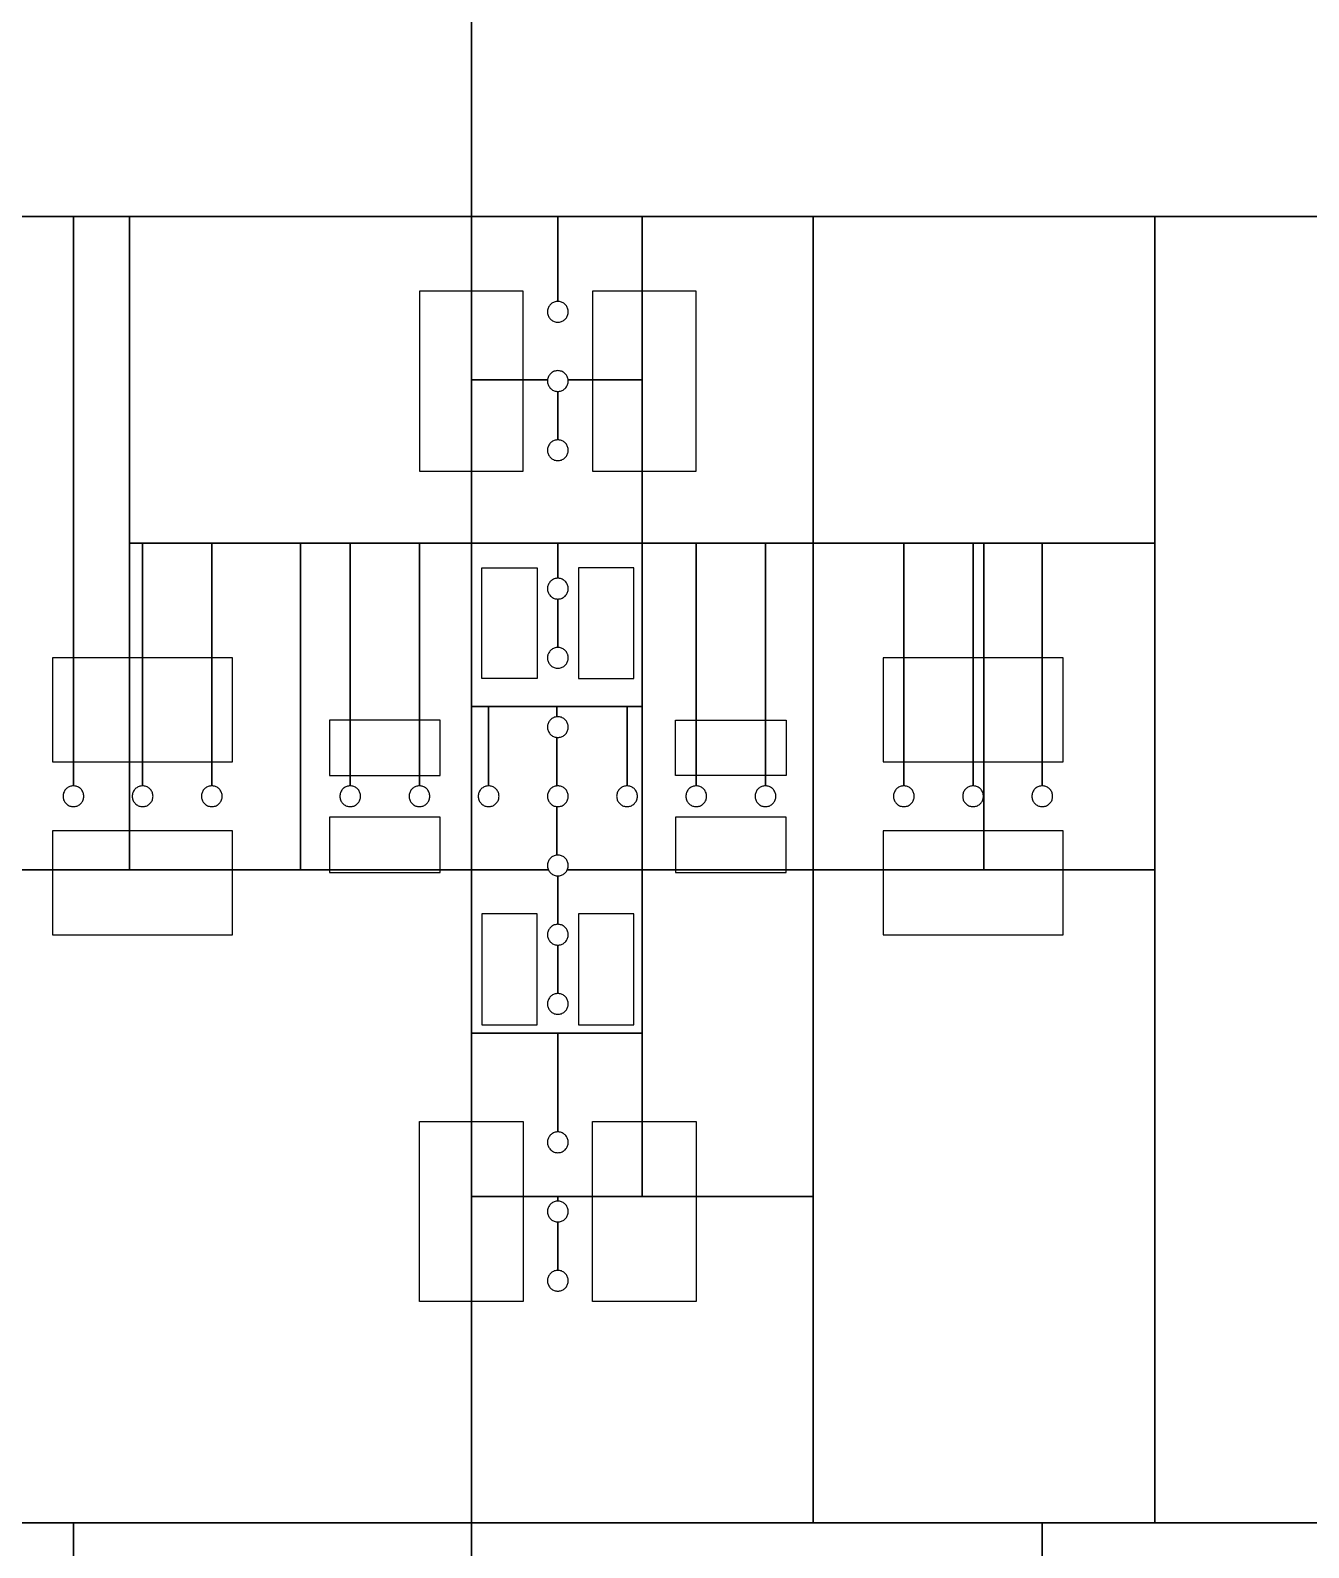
# Model space of a CAD drawing. Extents: x -52 to 52, y -50 to 50.
# Drawn here: x -40.6262 to -40.4415, y 4.2064 to 4.4257 of the extents above; entities that cross this region are included whole.
import ezdxf

# ---------------------------------------------------------------- set-up
doc = ezdxf.new("R2010")
doc.units = 0
for name, color, linetype in [('helperLayer', 6, 'CONTINUOUS'), ('largegap', 4, 'CONTINUOUS'), ('smallgap', 3, 'CONTINUOUS')]:
    doc.layers.add(name, color=color, linetype=linetype)

# ---------------------------------------------------------------- blocks, each defined once
blk = doc.blocks.new('Markers')
at = {"layer": 'largegap', "linetype": 'CONTINUOUS'}
for points in [[(-40.57, 4.352), (-40.555, 4.352), (-40.555, 4.378), (-40.57, 4.378), (-40.57, 4.352)], [(-40.57, 4.352), (-40.555, 4.352), (-40.555, 4.378), (-40.57, 4.378), (-40.57, 4.352)], [(-40.545, 4.352), (-40.53, 4.352), (-40.53, 4.378), (-40.545, 4.378), (-40.545, 4.352)], [(-40.545, 4.352), (-40.53, 4.352), (-40.53, 4.378), (-40.545, 4.378), (-40.545, 4.352)], [(-40.561, 4.322), (-40.561, 4.338), (-40.555, 4.338), (-40.553, 4.338), (-40.553, 4.322), (-40.561, 4.322)], [(-40.561, 4.322), (-40.561, 4.338), (-40.555, 4.338), (-40.553, 4.338), (-40.553, 4.322), (-40.561, 4.322)], [(-40.547, 4.322), (-40.539, 4.322), (-40.539, 4.338), (-40.547, 4.338), (-40.547, 4.322)], [(-40.547, 4.322), (-40.539, 4.322), (-40.539, 4.338), (-40.547, 4.338), (-40.547, 4.322)], [(-40.623, 4.31), (-40.597, 4.31), (-40.597, 4.325), (-40.623, 4.325), (-40.623, 4.31)], [(-40.623, 4.31), (-40.597, 4.31), (-40.597, 4.325), (-40.623, 4.325), (-40.623, 4.31)], [(-40.503, 4.31), (-40.477, 4.31), (-40.477, 4.325), (-40.503, 4.325), (-40.503, 4.31)], [(-40.503, 4.31), (-40.477, 4.31), (-40.477, 4.325), (-40.503, 4.325), (-40.503, 4.31)], [(-40.583, 4.308), (-40.567, 4.308), (-40.567, 4.316), (-40.583, 4.316), (-40.583, 4.308)], [(-40.583, 4.308), (-40.567, 4.308), (-40.567, 4.316), (-40.583, 4.316), (-40.583, 4.308)], [(-40.533, 4.308), (-40.533, 4.316), (-40.53, 4.316), (-40.517, 4.316), (-40.517, 4.308), (-40.533, 4.308)], [(-40.533, 4.308), (-40.533, 4.316), (-40.53, 4.316), (-40.517, 4.316), (-40.517, 4.308), (-40.533, 4.308)], [(-40.583, 4.294), (-40.567, 4.294), (-40.567, 4.302), (-40.583, 4.302), (-40.583, 4.294)], [(-40.583, 4.294), (-40.567, 4.294), (-40.567, 4.302), (-40.583, 4.302), (-40.583, 4.294)], [(-40.533, 4.294), (-40.517, 4.294), (-40.517, 4.302), (-40.533, 4.302), (-40.533, 4.294)], [(-40.533, 4.294), (-40.517, 4.294), (-40.517, 4.302), (-40.533, 4.302), (-40.533, 4.294)], [(-40.623, 4.285), (-40.597, 4.285), (-40.597, 4.3), (-40.623, 4.3), (-40.623, 4.285)], [(-40.623, 4.285), (-40.597, 4.285), (-40.597, 4.3), (-40.623, 4.3), (-40.623, 4.285)], [(-40.503, 4.285), (-40.477, 4.285), (-40.477, 4.3), (-40.503, 4.3), (-40.503, 4.285)], [(-40.503, 4.285), (-40.477, 4.285), (-40.477, 4.3), (-40.503, 4.3), (-40.503, 4.285)], [(-40.561, 4.272), (-40.553, 4.272), (-40.553, 4.288), (-40.561, 4.288), (-40.561, 4.272)], [(-40.561, 4.272), (-40.553, 4.272), (-40.553, 4.288), (-40.561, 4.288), (-40.561, 4.272)], [(-40.547, 4.272), (-40.539, 4.272), (-40.539, 4.288), (-40.547, 4.288), (-40.547, 4.272)], [(-40.547, 4.272), (-40.539, 4.272), (-40.539, 4.288), (-40.547, 4.288), (-40.547, 4.272)], [(-40.57, 4.232), (-40.57, 4.258), (-40.567, 4.258), (-40.555, 4.258), (-40.555, 4.232), (-40.57, 4.232)], [(-40.57, 4.232), (-40.57, 4.258), (-40.567, 4.258), (-40.555, 4.258), (-40.555, 4.232), (-40.57, 4.232)], [(-40.545, 4.232), (-40.545, 4.258), (-40.539, 4.258), (-40.53, 4.258), (-40.53, 4.232), (-40.545, 4.232)], [(-40.545, 4.232), (-40.545, 4.258), (-40.539, 4.258), (-40.53, 4.258), (-40.53, 4.232), (-40.545, 4.232)]]:
    blk.add_lwpolyline(points, close=True, dxfattribs=at)
at = {"layer": 'smallgap', "linetype": 'CONTINUOUS'}
for points in [[(-40.5625, 4.577501), (-40.5625, 4.388751), (-40.57, 4.388751), (-40.58, 4.388751), (-40.6, 4.388751), (-40.61, 4.388751), (-40.62, 4.388751), (-40.745499, 4.388751), (-40.745858, 4.389143), (-40.747144, 4.390322), (-40.748528, 4.391384), (-40.75, 4.392322), (-40.751548, 4.393127), (-40.75316, 4.393795), (-40.754824, 4.39432), (-40.756527, 4.394697), (-40.758257, 4.394925), (-40.76, 4.395001), (-40.76, 4.425001)], [(-40.66125, 4.388751), (-40.62, 4.388751), (-40.62, 4.306501), (-40.620131, 4.306495), (-40.62026, 4.306478), (-40.620388, 4.30645), (-40.620513, 4.306411), (-40.620634, 4.30636), (-40.62075, 4.3063), (-40.62086, 4.30623), (-40.620964, 4.30615), (-40.621061, 4.306062), (-40.621149, 4.305965), (-40.621229, 4.305861), (-40.621299, 4.305751), (-40.621359, 4.305635), (-40.62141, 4.305514), (-40.621449, 4.305389), (-40.621477, 4.305261), (-40.621494, 4.305132), (-40.6215, 4.305001), (-40.621494, 4.30487), (-40.621477, 4.304741), (-40.621449, 4.304613), (-40.62141, 4.304488), (-40.621359, 4.304367), (-40.621299, 4.304251), (-40.621229, 4.304141), (-40.621149, 4.304037), (-40.621061, 4.30394), (-40.620964, 4.303852), (-40.62086, 4.303772), (-40.62075, 4.303702), (-40.620634, 4.303642), (-40.620513, 4.303591), (-40.620388, 4.303552), (-40.62026, 4.303524), (-40.620131, 4.303507), (-40.62, 4.303501), (-40.619869, 4.303507), (-40.61974, 4.303524), (-40.619612, 4.303552), (-40.619487, 4.303591), (-40.619366, 4.303642), (-40.61925, 4.303702), (-40.61914, 4.303772), (-40.619036, 4.303852), (-40.618939, 4.30394), (-40.618851, 4.304037), (-40.618771, 4.304141), (-40.618701, 4.304251), (-40.618641, 4.304367), (-40.61859, 4.304488), (-40.618551, 4.304613), (-40.618523, 4.304741), (-40.618506, 4.30487), (-40.6185, 4.305001), (-40.618506, 4.305132), (-40.618523, 4.305261), (-40.618551, 4.305389), (-40.61859, 4.305514), (-40.618641, 4.305635), (-40.618701, 4.305751), (-40.618771, 4.305861), (-40.618851, 4.305965), (-40.618939, 4.306062), (-40.619036, 4.30615), (-40.61914, 4.30623), (-40.61925, 4.3063), (-40.619366, 4.30636), (-40.619487, 4.306411), (-40.619612, 4.30645), (-40.61974, 4.306478), (-40.619869, 4.306495), (-40.62, 4.306501), (-40.62, 4.306501), (-40.62, 4.388751), (-40.611875, 4.388751), (-40.611875, 4.294376), (-40.66125, 4.294376)], [(-40.62, 4.185001), (-40.62, 4.200001), (-40.5625, 4.200001), (-40.5625, 4.180595)], [(-40.66125, 4.105626), (-40.66125, 4.200001), (-40.62, 4.200001), (-40.62, 4.185001)], [(-40.48, 4.185001), (-40.48, 4.200001), (-40.365, 4.200001)], [(-40.5625, 4.180595), (-40.5625, 4.200001), (-40.48, 4.200001), (-40.48, 4.185001)]]:
    blk.add_lwpolyline(points, dxfattribs=at)
for points in [[(-40.49, 4.577501), (-40.48, 4.577501), (-40.365, 4.577501), (-40.365, 4.388751), (-40.48, 4.388751), (-40.49, 4.388751), (-40.5, 4.388751), (-40.52, 4.388751), (-40.53, 4.388751), (-40.54, 4.388751), (-40.55, 4.388751), (-40.56, 4.388751), (-40.5625, 4.388751), (-40.5625, 4.577501), (-40.56, 4.577501), (-40.55, 4.577501), (-40.54, 4.577501), (-40.53, 4.577501), (-40.52, 4.577501), (-40.5, 4.577501), (-40.49, 4.577501)], [(-40.58, 4.388751), (-40.57, 4.388751), (-40.5625, 4.388751), (-40.5625, 4.341564), (-40.57, 4.341564), (-40.58, 4.341564), (-40.6, 4.341564), (-40.61, 4.341564), (-40.611875, 4.341564), (-40.611875, 4.388751), (-40.61, 4.388751), (-40.6, 4.388751), (-40.58, 4.388751)], [(-40.55, 4.376501), (-40.55, 4.388751), (-40.537813, 4.388751), (-40.537813, 4.365158), (-40.548509, 4.365158), (-40.548523, 4.365261), (-40.548551, 4.365389), (-40.54859, 4.365514), (-40.548641, 4.365635), (-40.548701, 4.365751), (-40.548771, 4.365861), (-40.548851, 4.365965), (-40.548939, 4.366062), (-40.549036, 4.36615), (-40.54914, 4.36623), (-40.54925, 4.3663), (-40.549366, 4.36636), (-40.549487, 4.366411), (-40.549612, 4.36645), (-40.54974, 4.366478), (-40.549869, 4.366495), (-40.55, 4.366501), (-40.550131, 4.366495), (-40.55026, 4.366478), (-40.550388, 4.36645), (-40.550513, 4.366411), (-40.550634, 4.36636), (-40.55075, 4.3663), (-40.55086, 4.36623), (-40.550964, 4.36615), (-40.551061, 4.366062), (-40.551149, 4.365965), (-40.551229, 4.365861), (-40.551299, 4.365751), (-40.551359, 4.365635), (-40.55141, 4.365514), (-40.551449, 4.365389), (-40.551477, 4.365261), (-40.551491, 4.365158), (-40.5625, 4.365158), (-40.5625, 4.388751), (-40.55, 4.388751), (-40.55, 4.376501), (-40.550131, 4.376495), (-40.55026, 4.376478), (-40.550388, 4.37645), (-40.550513, 4.376411), (-40.550634, 4.37636), (-40.55075, 4.3763), (-40.55086, 4.37623), (-40.550964, 4.37615), (-40.551061, 4.376062), (-40.551149, 4.375965), (-40.551229, 4.375861), (-40.551299, 4.375751), (-40.551359, 4.375635), (-40.55141, 4.375514), (-40.551449, 4.375389), (-40.551477, 4.375261), (-40.551494, 4.375132), (-40.5515, 4.375001), (-40.551494, 4.37487), (-40.551477, 4.374741), (-40.551449, 4.374613), (-40.55141, 4.374488), (-40.551359, 4.374367), (-40.551299, 4.374251), (-40.551229, 4.374141), (-40.551149, 4.374037), (-40.551061, 4.37394), (-40.550964, 4.373852), (-40.55086, 4.373772), (-40.55075, 4.373702), (-40.550634, 4.373642), (-40.550513, 4.373591), (-40.550388, 4.373552), (-40.55026, 4.373524), (-40.550131, 4.373507), (-40.55, 4.373501), (-40.549869, 4.373507), (-40.54974, 4.373524), (-40.549612, 4.373552), (-40.549487, 4.373591), (-40.549366, 4.373642), (-40.54925, 4.373702), (-40.54914, 4.373772), (-40.549036, 4.373852), (-40.548939, 4.37394), (-40.548851, 4.374037), (-40.548771, 4.374141), (-40.548701, 4.374251), (-40.548641, 4.374367), (-40.54859, 4.374488), (-40.548551, 4.374613), (-40.548523, 4.374741), (-40.548506, 4.37487), (-40.5485, 4.375001), (-40.548506, 4.375132), (-40.548523, 4.375261), (-40.548551, 4.375389), (-40.54859, 4.375514), (-40.548641, 4.375635), (-40.548701, 4.375751), (-40.548771, 4.375861), (-40.548851, 4.375965), (-40.548939, 4.376062), (-40.549036, 4.37615), (-40.54914, 4.37623), (-40.54925, 4.3763), (-40.549366, 4.37636), (-40.549487, 4.376411), (-40.549612, 4.37645), (-40.54974, 4.376478), (-40.549869, 4.376495), (-40.55, 4.376501)], [(-40.537813, 4.341564), (-40.537813, 4.388751), (-40.513125, 4.388751), (-40.513125, 4.341564), (-40.537813, 4.341564)], [(-40.49, 4.388751), (-40.48, 4.388751), (-40.46375, 4.388751), (-40.46375, 4.341564), (-40.48, 4.341564), (-40.49, 4.341564), (-40.5, 4.341564), (-40.513125, 4.341564), (-40.513125, 4.388751), (-40.5, 4.388751), (-40.49, 4.388751)], [(-40.46375, 4.200001), (-40.46375, 4.388751), (-40.365, 4.388751), (-40.365, 4.200001), (-40.46375, 4.200001)], [(-40.548506, 4.365132), (-40.548509, 4.365158), (-40.537813, 4.365158), (-40.537813, 4.341564), (-40.5625, 4.341564), (-40.5625, 4.365158), (-40.551491, 4.365158), (-40.551494, 4.365132), (-40.5515, 4.365001), (-40.551494, 4.36487), (-40.551477, 4.364741), (-40.551449, 4.364613), (-40.55141, 4.364488), (-40.551359, 4.364367), (-40.551299, 4.364251), (-40.551229, 4.364141), (-40.551149, 4.364037), (-40.551061, 4.36394), (-40.550964, 4.363852), (-40.55086, 4.363772), (-40.55075, 4.363702), (-40.550634, 4.363642), (-40.550513, 4.363591), (-40.550388, 4.363552), (-40.55026, 4.363524), (-40.550131, 4.363507), (-40.55, 4.363501), (-40.55, 4.356501), (-40.550131, 4.356495), (-40.55026, 4.356478), (-40.550388, 4.35645), (-40.550513, 4.356411), (-40.550634, 4.35636), (-40.55075, 4.3563), (-40.55086, 4.35623), (-40.550964, 4.35615), (-40.551061, 4.356062), (-40.551149, 4.355965), (-40.551229, 4.355861), (-40.551299, 4.355751), (-40.551359, 4.355635), (-40.55141, 4.355514), (-40.551449, 4.355389), (-40.551477, 4.355261), (-40.551494, 4.355132), (-40.5515, 4.355001), (-40.551494, 4.35487), (-40.551477, 4.354741), (-40.551449, 4.354613), (-40.55141, 4.354488), (-40.551359, 4.354367), (-40.551299, 4.354251), (-40.551229, 4.354141), (-40.551149, 4.354037), (-40.551061, 4.35394), (-40.550964, 4.353852), (-40.55086, 4.353772), (-40.55075, 4.353702), (-40.550634, 4.353642), (-40.550513, 4.353591), (-40.550388, 4.353552), (-40.55026, 4.353524), (-40.550131, 4.353507), (-40.55, 4.353501), (-40.549869, 4.353507), (-40.54974, 4.353524), (-40.549612, 4.353552), (-40.549487, 4.353591), (-40.549366, 4.353642), (-40.54925, 4.353702), (-40.54914, 4.353772), (-40.549036, 4.353852), (-40.548939, 4.35394), (-40.548851, 4.354037), (-40.548771, 4.354141), (-40.548701, 4.354251), (-40.548641, 4.354367), (-40.54859, 4.354488), (-40.548551, 4.354613), (-40.548523, 4.354741), (-40.548506, 4.35487), (-40.5485, 4.355001), (-40.548506, 4.355132), (-40.548523, 4.355261), (-40.548551, 4.355389), (-40.54859, 4.355514), (-40.548641, 4.355635), (-40.548701, 4.355751), (-40.548771, 4.355861), (-40.548851, 4.355965), (-40.548939, 4.356062), (-40.549036, 4.35615), (-40.54914, 4.35623), (-40.54925, 4.3563), (-40.549366, 4.35636), (-40.549487, 4.356411), (-40.549612, 4.35645), (-40.54974, 4.356478), (-40.549869, 4.356495), (-40.55, 4.356501), (-40.55, 4.363501), (-40.55, 4.363501), (-40.549869, 4.363507), (-40.54974, 4.363524), (-40.549612, 4.363552), (-40.549487, 4.363591), (-40.549366, 4.363642), (-40.54925, 4.363702), (-40.54914, 4.363772), (-40.549036, 4.363852), (-40.548939, 4.36394), (-40.548851, 4.364037), (-40.548771, 4.364141), (-40.548701, 4.364251), (-40.548641, 4.364367), (-40.54859, 4.364488), (-40.548551, 4.364613), (-40.548523, 4.364741), (-40.548506, 4.36487), (-40.5485, 4.365001), (-40.548506, 4.365132)], [(-40.6, 4.306501), (-40.6, 4.341564), (-40.587188, 4.341564), (-40.587188, 4.294376), (-40.611875, 4.294376), (-40.611875, 4.341564), (-40.61, 4.341564), (-40.61, 4.306501), (-40.610131, 4.306495), (-40.61026, 4.306478), (-40.610388, 4.30645), (-40.610513, 4.306411), (-40.610634, 4.30636), (-40.61075, 4.3063), (-40.61086, 4.30623), (-40.610964, 4.30615), (-40.611061, 4.306062), (-40.611149, 4.305965), (-40.611229, 4.305861), (-40.611299, 4.305751), (-40.611359, 4.305635), (-40.61141, 4.305514), (-40.611449, 4.305389), (-40.611477, 4.305261), (-40.611494, 4.305132), (-40.6115, 4.305001), (-40.611494, 4.30487), (-40.611477, 4.304741), (-40.611449, 4.304613), (-40.61141, 4.304488), (-40.611359, 4.304367), (-40.611299, 4.304251), (-40.611229, 4.304141), (-40.611149, 4.304037), (-40.611061, 4.30394), (-40.610964, 4.303852), (-40.61086, 4.303772), (-40.61075, 4.303702), (-40.610634, 4.303642), (-40.610513, 4.303591), (-40.610388, 4.303552), (-40.61026, 4.303524), (-40.610131, 4.303507), (-40.61, 4.303501), (-40.609869, 4.303507), (-40.60974, 4.303524), (-40.609612, 4.303552), (-40.609487, 4.303591), (-40.609366, 4.303642), (-40.60925, 4.303702), (-40.60914, 4.303772), (-40.609036, 4.303852), (-40.608939, 4.30394), (-40.608851, 4.304037), (-40.608771, 4.304141), (-40.608701, 4.304251), (-40.608641, 4.304367), (-40.60859, 4.304488), (-40.608551, 4.304613), (-40.608523, 4.304741), (-40.608506, 4.30487), (-40.6085, 4.305001), (-40.608506, 4.305132), (-40.608523, 4.305261), (-40.608551, 4.305389), (-40.60859, 4.305514), (-40.608641, 4.305635), (-40.608701, 4.305751), (-40.608771, 4.305861), (-40.608851, 4.305965), (-40.608939, 4.306062), (-40.609036, 4.30615), (-40.60914, 4.30623), (-40.60925, 4.3063), (-40.609366, 4.30636), (-40.609487, 4.306411), (-40.609612, 4.30645), (-40.60974, 4.306478), (-40.609869, 4.306495), (-40.61, 4.306501), (-40.61, 4.341564), (-40.6, 4.341564), (-40.6, 4.306501), (-40.600131, 4.306495), (-40.60026, 4.306478), (-40.600388, 4.30645), (-40.600513, 4.306411), (-40.600634, 4.30636), (-40.60075, 4.3063), (-40.60086, 4.30623), (-40.600964, 4.30615), (-40.601061, 4.306062), (-40.601149, 4.305965), (-40.601229, 4.305861), (-40.601299, 4.305751), (-40.601359, 4.305635), (-40.60141, 4.305514), (-40.601449, 4.305389), (-40.601477, 4.305261), (-40.601494, 4.305132), (-40.6015, 4.305001), (-40.601494, 4.30487), (-40.601477, 4.304741), (-40.601449, 4.304613), (-40.60141, 4.304488), (-40.601359, 4.304367), (-40.601299, 4.304251), (-40.601229, 4.304141), (-40.601149, 4.304037), (-40.601061, 4.30394), (-40.600964, 4.303852), (-40.60086, 4.303772), (-40.60075, 4.303702), (-40.600634, 4.303642), (-40.600513, 4.303591), (-40.600388, 4.303552), (-40.60026, 4.303524), (-40.600131, 4.303507), (-40.6, 4.303501), (-40.599869, 4.303507), (-40.59974, 4.303524), (-40.599612, 4.303552), (-40.599487, 4.303591), (-40.599366, 4.303642), (-40.59925, 4.303702), (-40.59914, 4.303772), (-40.599036, 4.303852), (-40.598939, 4.30394), (-40.598851, 4.304037), (-40.598771, 4.304141), (-40.598701, 4.304251), (-40.598641, 4.304367), (-40.59859, 4.304488), (-40.598551, 4.304613), (-40.598523, 4.304741), (-40.598506, 4.30487), (-40.5985, 4.305001), (-40.598506, 4.305132), (-40.598523, 4.305261), (-40.598551, 4.305389), (-40.59859, 4.305514), (-40.598641, 4.305635), (-40.598701, 4.305751), (-40.598771, 4.305861), (-40.598851, 4.305965), (-40.598939, 4.306062), (-40.599036, 4.30615), (-40.59914, 4.30623), (-40.59925, 4.3063), (-40.599366, 4.30636), (-40.599487, 4.306411), (-40.599612, 4.30645), (-40.59974, 4.306478), (-40.599869, 4.306495), (-40.6, 4.306501)], [(-40.57, 4.306501), (-40.57, 4.341564), (-40.5625, 4.341564), (-40.5625, 4.294376), (-40.587188, 4.294376), (-40.587188, 4.341564), (-40.58, 4.341564), (-40.58, 4.306501), (-40.580131, 4.306495), (-40.58026, 4.306478), (-40.580388, 4.30645), (-40.580513, 4.306411), (-40.580634, 4.30636), (-40.58075, 4.3063), (-40.58086, 4.30623), (-40.580964, 4.30615), (-40.581061, 4.306062), (-40.581149, 4.305965), (-40.581229, 4.305861), (-40.581299, 4.305751), (-40.581359, 4.305635), (-40.58141, 4.305514), (-40.581449, 4.305389), (-40.581477, 4.305261), (-40.581494, 4.305132), (-40.5815, 4.305001), (-40.581494, 4.30487), (-40.581477, 4.304741), (-40.581449, 4.304613), (-40.58141, 4.304488), (-40.581359, 4.304367), (-40.581299, 4.304251), (-40.581229, 4.304141), (-40.581149, 4.304037), (-40.581061, 4.30394), (-40.580964, 4.303852), (-40.58086, 4.303772), (-40.58075, 4.303702), (-40.580634, 4.303642), (-40.580513, 4.303591), (-40.580388, 4.303552), (-40.58026, 4.303524), (-40.580131, 4.303507), (-40.58, 4.303501), (-40.579869, 4.303507), (-40.57974, 4.303524), (-40.579612, 4.303552), (-40.579487, 4.303591), (-40.579366, 4.303642), (-40.57925, 4.303702), (-40.57914, 4.303772), (-40.579036, 4.303852), (-40.578939, 4.30394), (-40.578851, 4.304037), (-40.578771, 4.304141), (-40.578701, 4.304251), (-40.578641, 4.304367), (-40.57859, 4.304488), (-40.578551, 4.304613), (-40.578523, 4.304741), (-40.578506, 4.30487), (-40.5785, 4.305001), (-40.578506, 4.305132), (-40.578523, 4.305261), (-40.578551, 4.305389), (-40.57859, 4.305514), (-40.578641, 4.305635), (-40.578701, 4.305751), (-40.578771, 4.305861), (-40.578851, 4.305965), (-40.578939, 4.306062), (-40.579036, 4.30615), (-40.57914, 4.30623), (-40.57925, 4.3063), (-40.579366, 4.30636), (-40.579487, 4.306411), (-40.579612, 4.30645), (-40.57974, 4.306478), (-40.579869, 4.306495), (-40.58, 4.306501), (-40.58, 4.341564), (-40.57, 4.341564), (-40.57, 4.306501), (-40.570131, 4.306495), (-40.57026, 4.306478), (-40.570388, 4.30645), (-40.570513, 4.306411), (-40.570634, 4.30636), (-40.57075, 4.3063), (-40.57086, 4.30623), (-40.570964, 4.30615), (-40.571061, 4.306062), (-40.571149, 4.305965), (-40.571229, 4.305861), (-40.571299, 4.305751), (-40.571359, 4.305635), (-40.57141, 4.305514), (-40.571449, 4.305389), (-40.571477, 4.305261), (-40.571494, 4.305132), (-40.5715, 4.305001), (-40.571494, 4.30487), (-40.571477, 4.304741), (-40.571449, 4.304613), (-40.57141, 4.304488), (-40.571359, 4.304367), (-40.571299, 4.304251), (-40.571229, 4.304141), (-40.571149, 4.304037), (-40.571061, 4.30394), (-40.570964, 4.303852), (-40.57086, 4.303772), (-40.57075, 4.303702), (-40.570634, 4.303642), (-40.570513, 4.303591), (-40.570388, 4.303552), (-40.57026, 4.303524), (-40.570131, 4.303507), (-40.57, 4.303501), (-40.569869, 4.303507), (-40.56974, 4.303524), (-40.569612, 4.303552), (-40.569487, 4.303591), (-40.569366, 4.303642), (-40.56925, 4.303702), (-40.56914, 4.303772), (-40.569036, 4.303852), (-40.568939, 4.30394), (-40.568851, 4.304037), (-40.568771, 4.304141), (-40.568701, 4.304251), (-40.568641, 4.304367), (-40.56859, 4.304488), (-40.568551, 4.304613), (-40.568523, 4.304741), (-40.568506, 4.30487), (-40.5685, 4.305001), (-40.568506, 4.305132), (-40.568523, 4.305261), (-40.568551, 4.305389), (-40.56859, 4.305514), (-40.568641, 4.305635), (-40.568701, 4.305751), (-40.568771, 4.305861), (-40.568851, 4.305965), (-40.568939, 4.306062), (-40.569036, 4.30615), (-40.56914, 4.30623), (-40.56925, 4.3063), (-40.569366, 4.30636), (-40.569487, 4.306411), (-40.569612, 4.30645), (-40.56974, 4.306478), (-40.569869, 4.306495), (-40.57, 4.306501)], [(-40.55, 4.341564), (-40.54, 4.341564), (-40.537813, 4.341564), (-40.537813, 4.31797), (-40.54, 4.31797), (-40.55, 4.31797), (-40.56, 4.31797), (-40.5625, 4.31797), (-40.5625, 4.341564), (-40.56, 4.341564), (-40.55, 4.341564), (-40.55, 4.336501), (-40.550131, 4.336495), (-40.55026, 4.336478), (-40.550388, 4.33645), (-40.550513, 4.336411), (-40.550634, 4.33636), (-40.55075, 4.3363), (-40.55086, 4.33623), (-40.550964, 4.33615), (-40.551061, 4.336062), (-40.551149, 4.335965), (-40.551229, 4.335861), (-40.551299, 4.335751), (-40.551359, 4.335635), (-40.55141, 4.335514), (-40.551449, 4.335389), (-40.551477, 4.335261), (-40.551494, 4.335132), (-40.5515, 4.335001), (-40.551494, 4.33487), (-40.551477, 4.334741), (-40.551449, 4.334613), (-40.55141, 4.334488), (-40.551359, 4.334367), (-40.551299, 4.334251), (-40.551229, 4.334141), (-40.551149, 4.334037), (-40.551061, 4.33394), (-40.550964, 4.333852), (-40.55086, 4.333772), (-40.55075, 4.333702), (-40.550634, 4.333642), (-40.550513, 4.333591), (-40.550388, 4.333552), (-40.55026, 4.333524), (-40.550131, 4.333507), (-40.55, 4.333501), (-40.55, 4.326501), (-40.550131, 4.326495), (-40.55026, 4.326478), (-40.550388, 4.32645), (-40.550513, 4.326411), (-40.550634, 4.32636), (-40.55075, 4.3263), (-40.55086, 4.32623), (-40.550964, 4.32615), (-40.551061, 4.326062), (-40.551149, 4.325965), (-40.551229, 4.325861), (-40.551299, 4.325751), (-40.551359, 4.325635), (-40.55141, 4.325514), (-40.551424, 4.32547), (-40.551449, 4.325389), (-40.551477, 4.325261), (-40.551494, 4.325132), (-40.5515, 4.325001), (-40.551494, 4.32487), (-40.551477, 4.324741), (-40.551449, 4.324613), (-40.55141, 4.324488), (-40.551359, 4.324367), (-40.551299, 4.324251), (-40.551229, 4.324141), (-40.551149, 4.324037), (-40.551061, 4.32394), (-40.550964, 4.323852), (-40.55086, 4.323772), (-40.55075, 4.323702), (-40.550634, 4.323642), (-40.550513, 4.323591), (-40.550388, 4.323552), (-40.55026, 4.323524), (-40.550131, 4.323507), (-40.55, 4.323501), (-40.549869, 4.323507), (-40.54974, 4.323524), (-40.549612, 4.323552), (-40.549487, 4.323591), (-40.549366, 4.323642), (-40.54925, 4.323702), (-40.54914, 4.323772), (-40.549036, 4.323852), (-40.548939, 4.32394), (-40.548851, 4.324037), (-40.548771, 4.324141), (-40.548701, 4.324251), (-40.548641, 4.324367), (-40.54859, 4.324488), (-40.548551, 4.324613), (-40.548523, 4.324741), (-40.548506, 4.32487), (-40.5485, 4.325001), (-40.548506, 4.325132), (-40.548523, 4.325261), (-40.548551, 4.325389), (-40.548576, 4.32547), (-40.54859, 4.325514), (-40.548641, 4.325635), (-40.548701, 4.325751), (-40.548771, 4.325861), (-40.548851, 4.325965), (-40.548939, 4.326062), (-40.549036, 4.32615), (-40.54914, 4.32623), (-40.54925, 4.3263), (-40.549366, 4.32636), (-40.549487, 4.326411), (-40.549612, 4.32645), (-40.54974, 4.326478), (-40.549869, 4.326495), (-40.55, 4.326501), (-40.55, 4.333501), (-40.55, 4.333501), (-40.549869, 4.333507), (-40.54974, 4.333524), (-40.549612, 4.333552), (-40.549487, 4.333591), (-40.549366, 4.333642), (-40.54925, 4.333702), (-40.54914, 4.333772), (-40.549036, 4.333852), (-40.548939, 4.33394), (-40.548851, 4.334037), (-40.548771, 4.334141), (-40.548701, 4.334251), (-40.548641, 4.334367), (-40.54859, 4.334488), (-40.548551, 4.334613), (-40.548523, 4.334741), (-40.548506, 4.33487), (-40.5485, 4.335001), (-40.548506, 4.335132), (-40.548523, 4.335261), (-40.548551, 4.335389), (-40.54859, 4.335514), (-40.548641, 4.335635), (-40.548701, 4.335751), (-40.548771, 4.335861), (-40.548851, 4.335965), (-40.548939, 4.336062), (-40.549036, 4.33615), (-40.54914, 4.33623), (-40.54925, 4.3363), (-40.549366, 4.33636), (-40.549487, 4.336411), (-40.549612, 4.33645), (-40.54974, 4.336478), (-40.549869, 4.336495), (-40.55, 4.336501), (-40.55, 4.341564)], [(-40.52, 4.306501), (-40.52, 4.341564), (-40.513125, 4.341564), (-40.513125, 4.294376), (-40.537813, 4.294376), (-40.537813, 4.341564), (-40.53, 4.341564), (-40.53, 4.306501), (-40.530131, 4.306495), (-40.53026, 4.306478), (-40.530388, 4.30645), (-40.530513, 4.306411), (-40.530634, 4.30636), (-40.53075, 4.3063), (-40.53086, 4.30623), (-40.530964, 4.30615), (-40.531061, 4.306062), (-40.531149, 4.305965), (-40.531229, 4.305861), (-40.531299, 4.305751), (-40.531359, 4.305635), (-40.53141, 4.305514), (-40.531449, 4.305389), (-40.531477, 4.305261), (-40.531494, 4.305132), (-40.5315, 4.305001), (-40.531494, 4.30487), (-40.531477, 4.304741), (-40.531449, 4.304613), (-40.53141, 4.304488), (-40.531359, 4.304367), (-40.531299, 4.304251), (-40.531229, 4.304141), (-40.531149, 4.304037), (-40.531061, 4.30394), (-40.530964, 4.303852), (-40.53086, 4.303772), (-40.53075, 4.303702), (-40.530634, 4.303642), (-40.530513, 4.303591), (-40.530388, 4.303552), (-40.53026, 4.303524), (-40.530131, 4.303507), (-40.53, 4.303501), (-40.529869, 4.303507), (-40.52974, 4.303524), (-40.529612, 4.303552), (-40.529487, 4.303591), (-40.529366, 4.303642), (-40.52925, 4.303702), (-40.52914, 4.303772), (-40.529036, 4.303852), (-40.528939, 4.30394), (-40.528851, 4.304037), (-40.528771, 4.304141), (-40.528701, 4.304251), (-40.528641, 4.304367), (-40.52859, 4.304488), (-40.528551, 4.304613), (-40.528523, 4.304741), (-40.528506, 4.30487), (-40.5285, 4.305001), (-40.528506, 4.305132), (-40.528523, 4.305261), (-40.528551, 4.305389), (-40.52859, 4.305514), (-40.528641, 4.305635), (-40.528701, 4.305751), (-40.528771, 4.305861), (-40.528851, 4.305965), (-40.528939, 4.306062), (-40.529036, 4.30615), (-40.52914, 4.30623), (-40.52925, 4.3063), (-40.529366, 4.30636), (-40.529487, 4.306411), (-40.529612, 4.30645), (-40.52974, 4.306478), (-40.529869, 4.306495), (-40.53, 4.306501), (-40.53, 4.341564), (-40.52, 4.341564), (-40.52, 4.306501), (-40.520131, 4.306495), (-40.52026, 4.306478), (-40.520388, 4.30645), (-40.520513, 4.306411), (-40.520634, 4.30636), (-40.52075, 4.3063), (-40.52086, 4.30623), (-40.520964, 4.30615), (-40.521061, 4.306062), (-40.521149, 4.305965), (-40.521229, 4.305861), (-40.521299, 4.305751), (-40.521359, 4.305635), (-40.52141, 4.305514), (-40.521449, 4.305389), (-40.521477, 4.305261), (-40.521494, 4.305132), (-40.5215, 4.305001), (-40.521494, 4.30487), (-40.521477, 4.304741), (-40.521449, 4.304613), (-40.52141, 4.304488), (-40.521359, 4.304367), (-40.521299, 4.304251), (-40.521229, 4.304141), (-40.521149, 4.304037), (-40.521061, 4.30394), (-40.520964, 4.303852), (-40.52086, 4.303772), (-40.52075, 4.303702), (-40.520634, 4.303642), (-40.520513, 4.303591), (-40.520388, 4.303552), (-40.52026, 4.303524), (-40.520131, 4.303507), (-40.52, 4.303501), (-40.519869, 4.303507), (-40.51974, 4.303524), (-40.519612, 4.303552), (-40.519487, 4.303591), (-40.519366, 4.303642), (-40.51925, 4.303702), (-40.51914, 4.303772), (-40.519036, 4.303852), (-40.518939, 4.30394), (-40.518851, 4.304037), (-40.518771, 4.304141), (-40.518701, 4.304251), (-40.518641, 4.304367), (-40.51859, 4.304488), (-40.518551, 4.304613), (-40.518523, 4.304741), (-40.518506, 4.30487), (-40.5185, 4.305001), (-40.518506, 4.305132), (-40.518523, 4.305261), (-40.518551, 4.305389), (-40.51859, 4.305514), (-40.518641, 4.305635), (-40.518701, 4.305751), (-40.518771, 4.305861), (-40.518851, 4.305965), (-40.518939, 4.306062), (-40.519036, 4.30615), (-40.51914, 4.30623), (-40.51925, 4.3063), (-40.519366, 4.30636), (-40.519487, 4.306411), (-40.519612, 4.30645), (-40.51974, 4.306478), (-40.519869, 4.306495), (-40.52, 4.306501)], [(-40.49, 4.306501), (-40.49, 4.341564), (-40.488438, 4.341564), (-40.488438, 4.294376), (-40.513125, 4.294376), (-40.513125, 4.341564), (-40.5, 4.341564), (-40.5, 4.306501), (-40.500131, 4.306495), (-40.50026, 4.306478), (-40.500388, 4.30645), (-40.500513, 4.306411), (-40.500634, 4.30636), (-40.50075, 4.3063), (-40.50086, 4.30623), (-40.500964, 4.30615), (-40.501061, 4.306062), (-40.501149, 4.305965), (-40.501229, 4.305861), (-40.501299, 4.305751), (-40.501359, 4.305635), (-40.50141, 4.305514), (-40.501449, 4.305389), (-40.501477, 4.305261), (-40.501494, 4.305132), (-40.5015, 4.305001), (-40.501494, 4.30487), (-40.501477, 4.304741), (-40.501449, 4.304613), (-40.50141, 4.304488), (-40.501359, 4.304367), (-40.501299, 4.304251), (-40.501229, 4.304141), (-40.501149, 4.304037), (-40.501061, 4.30394), (-40.500964, 4.303852), (-40.50086, 4.303772), (-40.50075, 4.303702), (-40.500634, 4.303642), (-40.500513, 4.303591), (-40.500388, 4.303552), (-40.50026, 4.303524), (-40.500131, 4.303507), (-40.5, 4.303501), (-40.499869, 4.303507), (-40.49974, 4.303524), (-40.499612, 4.303552), (-40.499487, 4.303591), (-40.499366, 4.303642), (-40.49925, 4.303702), (-40.49914, 4.303772), (-40.499036, 4.303852), (-40.498939, 4.30394), (-40.498851, 4.304037), (-40.498771, 4.304141), (-40.498701, 4.304251), (-40.498641, 4.304367), (-40.49859, 4.304488), (-40.498551, 4.304613), (-40.498523, 4.304741), (-40.498506, 4.30487), (-40.4985, 4.305001), (-40.498506, 4.305132), (-40.498523, 4.305261), (-40.498551, 4.305389), (-40.49859, 4.305514), (-40.498641, 4.305635), (-40.498701, 4.305751), (-40.498771, 4.305861), (-40.498851, 4.305965), (-40.498939, 4.306062), (-40.499036, 4.30615), (-40.49914, 4.30623), (-40.49925, 4.3063), (-40.499366, 4.30636), (-40.499487, 4.306411), (-40.499612, 4.30645), (-40.49974, 4.306478), (-40.499869, 4.306495), (-40.5, 4.306501), (-40.5, 4.341564), (-40.49, 4.341564), (-40.49, 4.306501), (-40.490131, 4.306495), (-40.49026, 4.306478), (-40.490388, 4.30645), (-40.490513, 4.306411), (-40.490634, 4.30636), (-40.49075, 4.3063), (-40.49086, 4.30623), (-40.490964, 4.30615), (-40.491061, 4.306062), (-40.491149, 4.305965), (-40.491229, 4.305861), (-40.491299, 4.305751), (-40.491359, 4.305635), (-40.49141, 4.305514), (-40.491449, 4.305389), (-40.491477, 4.305261), (-40.491494, 4.305132), (-40.4915, 4.305001), (-40.491494, 4.30487), (-40.491477, 4.304741), (-40.491449, 4.304613), (-40.49141, 4.304488), (-40.491359, 4.304367), (-40.491299, 4.304251), (-40.491229, 4.304141), (-40.491149, 4.304037), (-40.491061, 4.30394), (-40.490964, 4.303852), (-40.49086, 4.303772), (-40.49075, 4.303702), (-40.490634, 4.303642), (-40.490513, 4.303591), (-40.490388, 4.303552), (-40.49026, 4.303524), (-40.490131, 4.303507), (-40.49, 4.303501), (-40.489869, 4.303507), (-40.48974, 4.303524), (-40.489612, 4.303552), (-40.489487, 4.303591), (-40.489366, 4.303642), (-40.48925, 4.303702), (-40.48914, 4.303772), (-40.489036, 4.303852), (-40.488939, 4.30394), (-40.488851, 4.304037), (-40.488771, 4.304141), (-40.488701, 4.304251), (-40.488641, 4.304367), (-40.48859, 4.304488), (-40.488551, 4.304613), (-40.488523, 4.304741), (-40.488506, 4.30487), (-40.4885, 4.305001), (-40.488506, 4.305132), (-40.488523, 4.305261), (-40.488551, 4.305389), (-40.48859, 4.305514), (-40.488641, 4.305635), (-40.488701, 4.305751), (-40.488771, 4.305861), (-40.488851, 4.305965), (-40.488939, 4.306062), (-40.489036, 4.30615), (-40.48914, 4.30623), (-40.48925, 4.3063), (-40.489366, 4.30636), (-40.489487, 4.306411), (-40.489612, 4.30645), (-40.48974, 4.306478), (-40.489869, 4.306495), (-40.49, 4.306501)], [(-40.48, 4.306501), (-40.48, 4.341564), (-40.46375, 4.341564), (-40.46375, 4.294376), (-40.488438, 4.294376), (-40.488438, 4.341564), (-40.48, 4.341564), (-40.48, 4.306501), (-40.480131, 4.306495), (-40.48026, 4.306478), (-40.480388, 4.30645), (-40.480513, 4.306411), (-40.480634, 4.30636), (-40.48075, 4.3063), (-40.48086, 4.30623), (-40.480964, 4.30615), (-40.481061, 4.306062), (-40.481149, 4.305965), (-40.481229, 4.305861), (-40.481299, 4.305751), (-40.481359, 4.305635), (-40.48141, 4.305514), (-40.481449, 4.305389), (-40.481477, 4.305261), (-40.481494, 4.305132), (-40.4815, 4.305001), (-40.481494, 4.30487), (-40.481477, 4.304741), (-40.481449, 4.304613), (-40.48141, 4.304488), (-40.481359, 4.304367), (-40.481299, 4.304251), (-40.481229, 4.304141), (-40.481149, 4.304037), (-40.481061, 4.30394), (-40.480964, 4.303852), (-40.48086, 4.303772), (-40.48075, 4.303702), (-40.480634, 4.303642), (-40.480513, 4.303591), (-40.480388, 4.303552), (-40.48026, 4.303524), (-40.480131, 4.303507), (-40.48, 4.303501), (-40.479869, 4.303507), (-40.47974, 4.303524), (-40.479612, 4.303552), (-40.479487, 4.303591), (-40.479366, 4.303642), (-40.47925, 4.303702), (-40.47914, 4.303772), (-40.479036, 4.303852), (-40.478939, 4.30394), (-40.478851, 4.304037), (-40.478771, 4.304141), (-40.478701, 4.304251), (-40.478641, 4.304367), (-40.47859, 4.304488), (-40.478551, 4.304613), (-40.478523, 4.304741), (-40.478506, 4.30487), (-40.4785, 4.305001), (-40.478506, 4.305132), (-40.478523, 4.305261), (-40.478551, 4.305389), (-40.47859, 4.305514), (-40.478641, 4.305635), (-40.478701, 4.305751), (-40.478771, 4.305861), (-40.478851, 4.305965), (-40.478939, 4.306062), (-40.479036, 4.30615), (-40.47914, 4.30623), (-40.47925, 4.3063), (-40.479366, 4.30636), (-40.479487, 4.306411), (-40.479612, 4.30645), (-40.47974, 4.306478), (-40.479869, 4.306495), (-40.48, 4.306501)], [(-40.56, 4.306501), (-40.56, 4.31797), (-40.550157, 4.31797), (-40.550157, 4.316492), (-40.55026, 4.316478), (-40.550388, 4.31645), (-40.550513, 4.316411), (-40.550634, 4.31636), (-40.55075, 4.3163), (-40.55086, 4.31623), (-40.550964, 4.31615), (-40.551061, 4.316062), (-40.551149, 4.315965), (-40.551229, 4.315861), (-40.551299, 4.315751), (-40.551359, 4.315635), (-40.55141, 4.315514), (-40.551449, 4.315389), (-40.551477, 4.315261), (-40.551494, 4.315132), (-40.5515, 4.315001), (-40.551494, 4.31487), (-40.551477, 4.314741), (-40.551449, 4.314613), (-40.55141, 4.314488), (-40.551359, 4.314367), (-40.551299, 4.314251), (-40.551229, 4.314141), (-40.551149, 4.314037), (-40.551061, 4.31394), (-40.550964, 4.313852), (-40.55086, 4.313772), (-40.55075, 4.313702), (-40.550634, 4.313642), (-40.550513, 4.313591), (-40.550388, 4.313552), (-40.55026, 4.313524), (-40.550157, 4.31351), (-40.550157, 4.306492), (-40.55026, 4.306478), (-40.550388, 4.30645), (-40.550513, 4.306411), (-40.550634, 4.30636), (-40.55075, 4.3063), (-40.55086, 4.30623), (-40.550964, 4.30615), (-40.551061, 4.306062), (-40.551149, 4.305965), (-40.551229, 4.305861), (-40.551299, 4.305751), (-40.551359, 4.305635), (-40.55141, 4.305514), (-40.551449, 4.305389), (-40.551477, 4.305261), (-40.551494, 4.305132), (-40.5515, 4.305001), (-40.551494, 4.30487), (-40.551477, 4.304741), (-40.551449, 4.304613), (-40.55141, 4.304488), (-40.551359, 4.304367), (-40.551299, 4.304251), (-40.551229, 4.304141), (-40.551149, 4.304037), (-40.551061, 4.30394), (-40.550964, 4.303852), (-40.55086, 4.303772), (-40.55075, 4.303702), (-40.550634, 4.303642), (-40.550513, 4.303591), (-40.550388, 4.303552), (-40.55026, 4.303524), (-40.550157, 4.30351), (-40.550157, 4.296492), (-40.55026, 4.296478), (-40.550388, 4.29645), (-40.550513, 4.296411), (-40.550634, 4.29636), (-40.55075, 4.2963), (-40.55086, 4.29623), (-40.550964, 4.29615), (-40.551061, 4.296062), (-40.551149, 4.295965), (-40.551229, 4.295861), (-40.551299, 4.295751), (-40.551359, 4.295635), (-40.55141, 4.295514), (-40.551449, 4.295389), (-40.551477, 4.295261), (-40.551494, 4.295132), (-40.5515, 4.295001), (-40.551494, 4.29487), (-40.551477, 4.294741), (-40.551449, 4.294613), (-40.55141, 4.294488), (-40.551363, 4.294376), (-40.5625, 4.294376), (-40.5625, 4.31797), (-40.56, 4.31797), (-40.56, 4.306501), (-40.560131, 4.306495), (-40.56026, 4.306478), (-40.560388, 4.30645), (-40.560513, 4.306411), (-40.560634, 4.30636), (-40.56075, 4.3063), (-40.56086, 4.30623), (-40.560964, 4.30615), (-40.561061, 4.306062), (-40.561149, 4.305965), (-40.561229, 4.305861), (-40.561299, 4.305751), (-40.561359, 4.305635), (-40.56141, 4.305514), (-40.561449, 4.305389), (-40.561477, 4.305261), (-40.561494, 4.305132), (-40.5615, 4.305001), (-40.561494, 4.30487), (-40.561477, 4.304741), (-40.561449, 4.304613), (-40.56141, 4.304488), (-40.561359, 4.304367), (-40.561299, 4.304251), (-40.561229, 4.304141), (-40.561149, 4.304037), (-40.561061, 4.30394), (-40.560964, 4.303852), (-40.56086, 4.303772), (-40.56075, 4.303702), (-40.560634, 4.303642), (-40.560513, 4.303591), (-40.560388, 4.303552), (-40.56026, 4.303524), (-40.560131, 4.303507), (-40.56, 4.303501), (-40.559869, 4.303507), (-40.55974, 4.303524), (-40.559612, 4.303552), (-40.559487, 4.303591), (-40.559366, 4.303642), (-40.55925, 4.303702), (-40.55914, 4.303772), (-40.559036, 4.303852), (-40.558939, 4.30394), (-40.558851, 4.304037), (-40.558771, 4.304141), (-40.558701, 4.304251), (-40.558641, 4.304367), (-40.55859, 4.304488), (-40.558551, 4.304613), (-40.558523, 4.304741), (-40.558506, 4.30487), (-40.5585, 4.305001), (-40.558506, 4.305132), (-40.558523, 4.305261), (-40.558551, 4.305389), (-40.55859, 4.305514), (-40.558641, 4.305635), (-40.558701, 4.305751), (-40.558771, 4.305861), (-40.558851, 4.305965), (-40.558939, 4.306062), (-40.559036, 4.30615), (-40.55914, 4.30623), (-40.55925, 4.3063), (-40.559366, 4.30636), (-40.559487, 4.306411), (-40.559612, 4.30645), (-40.55974, 4.306478), (-40.559869, 4.306495), (-40.56, 4.306501)], [(-40.54, 4.306501), (-40.54, 4.31797), (-40.537813, 4.31797), (-40.537813, 4.294376), (-40.548637, 4.294376), (-40.54859, 4.294488), (-40.548551, 4.294613), (-40.548523, 4.294741), (-40.548506, 4.29487), (-40.5485, 4.295001), (-40.548506, 4.295132), (-40.548523, 4.295261), (-40.548551, 4.295389), (-40.54859, 4.295514), (-40.548641, 4.295635), (-40.548701, 4.295751), (-40.548771, 4.295861), (-40.548851, 4.295965), (-40.548939, 4.296062), (-40.549036, 4.29615), (-40.54914, 4.29623), (-40.54925, 4.2963), (-40.549366, 4.29636), (-40.549487, 4.296411), (-40.549612, 4.29645), (-40.54974, 4.296478), (-40.549869, 4.296495), (-40.55, 4.296501), (-40.550131, 4.296495), (-40.550156, 4.296492), (-40.550157, 4.296492), (-40.550157, 4.30351), (-40.550156, 4.30351), (-40.550131, 4.303507), (-40.55, 4.303501), (-40.549869, 4.303507), (-40.54974, 4.303524), (-40.549612, 4.303552), (-40.549487, 4.303591), (-40.549366, 4.303642), (-40.54925, 4.303702), (-40.54914, 4.303772), (-40.549036, 4.303852), (-40.548939, 4.30394), (-40.548851, 4.304037), (-40.548771, 4.304141), (-40.548701, 4.304251), (-40.548641, 4.304367), (-40.54859, 4.304488), (-40.548551, 4.304613), (-40.548523, 4.304741), (-40.548506, 4.30487), (-40.5485, 4.305001), (-40.548506, 4.305132), (-40.548523, 4.305261), (-40.548551, 4.305389), (-40.54859, 4.305514), (-40.548641, 4.305635), (-40.548701, 4.305751), (-40.548771, 4.305861), (-40.548851, 4.305965), (-40.548939, 4.306062), (-40.549036, 4.30615), (-40.54914, 4.30623), (-40.54925, 4.3063), (-40.549366, 4.30636), (-40.549487, 4.306411), (-40.549612, 4.30645), (-40.54974, 4.306478), (-40.549869, 4.306495), (-40.55, 4.306501), (-40.550131, 4.306495), (-40.550156, 4.306492), (-40.550157, 4.306492), (-40.550157, 4.31351), (-40.550131, 4.313507), (-40.55, 4.313501), (-40.549869, 4.313507), (-40.54974, 4.313524), (-40.549612, 4.313552), (-40.549487, 4.313591), (-40.549366, 4.313642), (-40.54925, 4.313702), (-40.54914, 4.313772), (-40.549036, 4.313852), (-40.548939, 4.31394), (-40.548851, 4.314037), (-40.548771, 4.314141), (-40.548701, 4.314251), (-40.548641, 4.314367), (-40.54859, 4.314488), (-40.548551, 4.314613), (-40.548523, 4.314741), (-40.548506, 4.31487), (-40.5485, 4.315001), (-40.548506, 4.315132), (-40.548523, 4.315261), (-40.548551, 4.315389), (-40.54859, 4.315514), (-40.548641, 4.315635), (-40.548701, 4.315751), (-40.548771, 4.315861), (-40.548851, 4.315965), (-40.548939, 4.316062), (-40.549036, 4.31615), (-40.54914, 4.31623), (-40.54925, 4.3163), (-40.549366, 4.31636), (-40.549487, 4.316411), (-40.549612, 4.31645), (-40.54974, 4.316478), (-40.549869, 4.316495), (-40.55, 4.316501), (-40.550131, 4.316495), (-40.550157, 4.316492), (-40.550157, 4.31797), (-40.55, 4.31797), (-40.54, 4.31797), (-40.54, 4.306501), (-40.540131, 4.306495), (-40.54026, 4.306478), (-40.540388, 4.30645), (-40.540513, 4.306411), (-40.540634, 4.30636), (-40.54075, 4.3063), (-40.54086, 4.30623), (-40.540964, 4.30615), (-40.541061, 4.306062), (-40.541149, 4.305965), (-40.541229, 4.305861), (-40.541299, 4.305751), (-40.541359, 4.305635), (-40.54141, 4.305514), (-40.541449, 4.305389), (-40.541477, 4.305261), (-40.541494, 4.305132), (-40.5415, 4.305001), (-40.541494, 4.30487), (-40.541477, 4.304741), (-40.541449, 4.304613), (-40.54141, 4.304488), (-40.541359, 4.304367), (-40.541299, 4.304251), (-40.541229, 4.304141), (-40.541149, 4.304037), (-40.541061, 4.30394), (-40.540964, 4.303852), (-40.54086, 4.303772), (-40.54075, 4.303702), (-40.540634, 4.303642), (-40.540513, 4.303591), (-40.540388, 4.303552), (-40.54026, 4.303524), (-40.540131, 4.303507), (-40.54, 4.303501), (-40.539869, 4.303507), (-40.53974, 4.303524), (-40.539612, 4.303552), (-40.539487, 4.303591), (-40.539366, 4.303642), (-40.53925, 4.303702), (-40.53914, 4.303772), (-40.539036, 4.303852), (-40.538939, 4.30394), (-40.538851, 4.304037), (-40.538771, 4.304141), (-40.538701, 4.304251), (-40.538641, 4.304367), (-40.53859, 4.304488), (-40.538551, 4.304613), (-40.538523, 4.304741), (-40.538506, 4.30487), (-40.5385, 4.305001), (-40.538506, 4.305132), (-40.538523, 4.305261), (-40.538551, 4.305389), (-40.53859, 4.305514), (-40.538641, 4.305635), (-40.538701, 4.305751), (-40.538771, 4.305861), (-40.538851, 4.305965), (-40.538939, 4.306062), (-40.539036, 4.30615), (-40.53914, 4.30623), (-40.53925, 4.3063), (-40.539366, 4.30636), (-40.539487, 4.306411), (-40.539612, 4.30645), (-40.53974, 4.306478), (-40.539869, 4.306495), (-40.54, 4.306501)], [(-40.66125, 4.200001), (-40.66125, 4.294376), (-40.5625, 4.294376), (-40.5625, 4.200001), (-40.66125, 4.200001)], [(-40.548641, 4.294367), (-40.548637, 4.294376), (-40.537813, 4.294376), (-40.537813, 4.270783), (-40.55, 4.270783), (-40.5625, 4.270783), (-40.5625, 4.294376), (-40.551363, 4.294376), (-40.551359, 4.294367), (-40.551299, 4.294251), (-40.551229, 4.294141), (-40.551149, 4.294037), (-40.551061, 4.29394), (-40.550964, 4.293852), (-40.55086, 4.293772), (-40.55075, 4.293702), (-40.550634, 4.293642), (-40.550513, 4.293591), (-40.550388, 4.293552), (-40.55026, 4.293524), (-40.550156, 4.29351), (-40.550131, 4.293507), (-40.55, 4.293501), (-40.55, 4.286501), (-40.550131, 4.286495), (-40.55026, 4.286478), (-40.550388, 4.28645), (-40.550513, 4.286411), (-40.550634, 4.28636), (-40.55075, 4.2863), (-40.55086, 4.28623), (-40.550964, 4.28615), (-40.551061, 4.286062), (-40.551149, 4.285965), (-40.551229, 4.285861), (-40.551299, 4.285751), (-40.551359, 4.285635), (-40.55141, 4.285514), (-40.551449, 4.285389), (-40.551477, 4.285261), (-40.551494, 4.285132), (-40.5515, 4.285001), (-40.551494, 4.28487), (-40.551477, 4.284741), (-40.551449, 4.284613), (-40.55141, 4.284488), (-40.551359, 4.284367), (-40.551299, 4.284251), (-40.551229, 4.284141), (-40.551149, 4.284037), (-40.551061, 4.28394), (-40.550964, 4.283852), (-40.55086, 4.283772), (-40.55075, 4.283702), (-40.550634, 4.283642), (-40.550513, 4.283591), (-40.550388, 4.283552), (-40.55026, 4.283524), (-40.550131, 4.283507), (-40.55, 4.283501), (-40.55, 4.276501), (-40.550131, 4.276495), (-40.55026, 4.276478), (-40.550388, 4.27645), (-40.550513, 4.276411), (-40.550634, 4.27636), (-40.55075, 4.2763), (-40.55086, 4.27623), (-40.550964, 4.27615), (-40.551061, 4.276062), (-40.551149, 4.275965), (-40.551229, 4.275861), (-40.551299, 4.275751), (-40.551359, 4.275635), (-40.55141, 4.275514), (-40.551449, 4.275389), (-40.551477, 4.275261), (-40.551494, 4.275132), (-40.5515, 4.275001), (-40.551494, 4.27487), (-40.551477, 4.274741), (-40.551449, 4.274613), (-40.55141, 4.274488), (-40.551359, 4.274367), (-40.551299, 4.274251), (-40.551229, 4.274141), (-40.551149, 4.274037), (-40.551061, 4.27394), (-40.550964, 4.273852), (-40.55086, 4.273772), (-40.55075, 4.273702), (-40.550634, 4.273642), (-40.550513, 4.273591), (-40.550388, 4.273552), (-40.55026, 4.273524), (-40.550131, 4.273507), (-40.55, 4.273501), (-40.549869, 4.273507), (-40.54974, 4.273524), (-40.549612, 4.273552), (-40.549487, 4.273591), (-40.549366, 4.273642), (-40.54925, 4.273702), (-40.54914, 4.273772), (-40.549036, 4.273852), (-40.548939, 4.27394), (-40.548851, 4.274037), (-40.548771, 4.274141), (-40.548701, 4.274251), (-40.548641, 4.274367), (-40.54859, 4.274488), (-40.548551, 4.274613), (-40.548523, 4.274741), (-40.548506, 4.27487), (-40.5485, 4.275001), (-40.548506, 4.275132), (-40.548523, 4.275261), (-40.548551, 4.275389), (-40.54859, 4.275514), (-40.548641, 4.275635), (-40.548701, 4.275751), (-40.548771, 4.275861), (-40.548851, 4.275965), (-40.548939, 4.276062), (-40.549036, 4.27615), (-40.54914, 4.27623), (-40.54925, 4.2763), (-40.549366, 4.27636), (-40.549487, 4.276411), (-40.549612, 4.27645), (-40.54974, 4.276478), (-40.549869, 4.276495), (-40.55, 4.276501), (-40.55, 4.283501), (-40.55, 4.283501), (-40.549869, 4.283507), (-40.54974, 4.283524), (-40.549612, 4.283552), (-40.549487, 4.283591), (-40.549366, 4.283642), (-40.54925, 4.283702), (-40.54914, 4.283772), (-40.549036, 4.283852), (-40.548939, 4.28394), (-40.548851, 4.284037), (-40.548771, 4.284141), (-40.548701, 4.284251), (-40.548641, 4.284367), (-40.54859, 4.284488), (-40.548551, 4.284613), (-40.548523, 4.284741), (-40.548506, 4.28487), (-40.5485, 4.285001), (-40.548506, 4.285132), (-40.548523, 4.285261), (-40.548551, 4.285389), (-40.54859, 4.285514), (-40.548641, 4.285635), (-40.548701, 4.285751), (-40.548771, 4.285861), (-40.548851, 4.285965), (-40.548939, 4.286062), (-40.549036, 4.28615), (-40.54914, 4.28623), (-40.54925, 4.2863), (-40.549366, 4.28636), (-40.549487, 4.286411), (-40.549612, 4.28645), (-40.54974, 4.286478), (-40.549869, 4.286495), (-40.55, 4.286501), (-40.55, 4.293501), (-40.55, 4.293501), (-40.549869, 4.293507), (-40.54974, 4.293524), (-40.549612, 4.293552), (-40.549487, 4.293591), (-40.549366, 4.293642), (-40.54925, 4.293702), (-40.54914, 4.293772), (-40.549036, 4.293852), (-40.548939, 4.29394), (-40.548851, 4.294037), (-40.548771, 4.294141), (-40.548701, 4.294251), (-40.548641, 4.294367)], [(-40.537813, 4.247189), (-40.537813, 4.294376), (-40.513125, 4.294376), (-40.513125, 4.247189), (-40.537813, 4.247189)], [(-40.513125, 4.200001), (-40.513125, 4.294376), (-40.46375, 4.294376), (-40.46375, 4.200001), (-40.513125, 4.200001)], [(-40.55, 4.256501), (-40.55, 4.270783), (-40.537813, 4.270783), (-40.537813, 4.247189), (-40.5625, 4.247189), (-40.5625, 4.270783), (-40.55, 4.270783), (-40.55, 4.256501), (-40.550131, 4.256495), (-40.55026, 4.256478), (-40.550388, 4.25645), (-40.550513, 4.256411), (-40.550634, 4.25636), (-40.55075, 4.2563), (-40.55086, 4.25623), (-40.550964, 4.25615), (-40.551061, 4.256062), (-40.551149, 4.255965), (-40.551229, 4.255861), (-40.551299, 4.255751), (-40.551359, 4.255635), (-40.55141, 4.255514), (-40.551449, 4.255389), (-40.551477, 4.255261), (-40.551494, 4.255132), (-40.5515, 4.255001), (-40.551494, 4.25487), (-40.551477, 4.254741), (-40.551449, 4.254613), (-40.55141, 4.254488), (-40.551359, 4.254367), (-40.551299, 4.254251), (-40.551229, 4.254141), (-40.551149, 4.254037), (-40.551061, 4.25394), (-40.550964, 4.253852), (-40.55086, 4.253772), (-40.55075, 4.253702), (-40.550634, 4.253642), (-40.550513, 4.253591), (-40.550388, 4.253552), (-40.55026, 4.253524), (-40.550131, 4.253507), (-40.55, 4.253501), (-40.549869, 4.253507), (-40.54974, 4.253524), (-40.549612, 4.253552), (-40.549487, 4.253591), (-40.549366, 4.253642), (-40.54925, 4.253702), (-40.54914, 4.253772), (-40.549036, 4.253852), (-40.548939, 4.25394), (-40.548851, 4.254037), (-40.548771, 4.254141), (-40.548701, 4.254251), (-40.548641, 4.254367), (-40.54859, 4.254488), (-40.548551, 4.254613), (-40.548523, 4.254741), (-40.548506, 4.25487), (-40.5485, 4.255001), (-40.548506, 4.255132), (-40.548523, 4.255261), (-40.548551, 4.255389), (-40.54859, 4.255514), (-40.548641, 4.255635), (-40.548701, 4.255751), (-40.548771, 4.255861), (-40.548851, 4.255965), (-40.548939, 4.256062), (-40.549036, 4.25615), (-40.54914, 4.25623), (-40.54925, 4.2563), (-40.549366, 4.25636), (-40.549487, 4.256411), (-40.549612, 4.25645), (-40.54974, 4.256478), (-40.549869, 4.256495), (-40.55, 4.256501)], [(-40.55, 4.246501), (-40.55, 4.247189), (-40.513125, 4.247189), (-40.513125, 4.200001), (-40.5625, 4.200001), (-40.5625, 4.247189), (-40.55, 4.247189), (-40.55, 4.246501), (-40.550131, 4.246495), (-40.55026, 4.246478), (-40.550388, 4.24645), (-40.550513, 4.246411), (-40.550634, 4.24636), (-40.55075, 4.2463), (-40.55086, 4.24623), (-40.550964, 4.24615), (-40.551061, 4.246062), (-40.551149, 4.245965), (-40.551229, 4.245861), (-40.551299, 4.245751), (-40.551359, 4.245635), (-40.55141, 4.245514), (-40.551449, 4.245389), (-40.551477, 4.245261), (-40.551494, 4.245132), (-40.5515, 4.245001), (-40.551494, 4.24487), (-40.551477, 4.244741), (-40.551449, 4.244613), (-40.55141, 4.244488), (-40.551359, 4.244367), (-40.551299, 4.244251), (-40.551229, 4.244141), (-40.551149, 4.244037), (-40.551061, 4.24394), (-40.550964, 4.243852), (-40.55086, 4.243772), (-40.55075, 4.243702), (-40.550634, 4.243642), (-40.550513, 4.243591), (-40.550388, 4.243552), (-40.55026, 4.243524), (-40.550131, 4.243507), (-40.55, 4.243501), (-40.55, 4.236501), (-40.550131, 4.236495), (-40.55026, 4.236478), (-40.550388, 4.23645), (-40.550513, 4.236411), (-40.550634, 4.23636), (-40.55075, 4.2363), (-40.55086, 4.23623), (-40.550964, 4.23615), (-40.551061, 4.236062), (-40.551149, 4.235965), (-40.551229, 4.235861), (-40.551299, 4.235751), (-40.551359, 4.235635), (-40.55141, 4.235514), (-40.551449, 4.235389), (-40.551477, 4.235261), (-40.551494, 4.235132), (-40.5515, 4.235001), (-40.551494, 4.23487), (-40.551477, 4.234741), (-40.551449, 4.234613), (-40.55141, 4.234488), (-40.551359, 4.234367), (-40.551299, 4.234251), (-40.551229, 4.234141), (-40.551149, 4.234037), (-40.551061, 4.23394), (-40.550964, 4.233852), (-40.55086, 4.233772), (-40.55075, 4.233702), (-40.550634, 4.233642), (-40.550513, 4.233591), (-40.550388, 4.233552), (-40.55026, 4.233524), (-40.550131, 4.233507), (-40.55, 4.233501), (-40.549869, 4.233507), (-40.54974, 4.233524), (-40.549612, 4.233552), (-40.549487, 4.233591), (-40.549366, 4.233642), (-40.54925, 4.233702), (-40.54914, 4.233772), (-40.549036, 4.233852), (-40.548939, 4.23394), (-40.548851, 4.234037), (-40.548771, 4.234141), (-40.548701, 4.234251), (-40.548641, 4.234367), (-40.54859, 4.234488), (-40.548551, 4.234613), (-40.548523, 4.234741), (-40.548506, 4.23487), (-40.5485, 4.235001), (-40.548506, 4.235132), (-40.548523, 4.235261), (-40.548551, 4.235389), (-40.54859, 4.235514), (-40.548641, 4.235635), (-40.548701, 4.235751), (-40.548771, 4.235861), (-40.548851, 4.235965), (-40.548939, 4.236062), (-40.549036, 4.23615), (-40.54914, 4.23623), (-40.54925, 4.2363), (-40.549366, 4.23636), (-40.549487, 4.236411), (-40.549612, 4.23645), (-40.54974, 4.236478), (-40.549869, 4.236495), (-40.55, 4.236501), (-40.55, 4.243501), (-40.55, 4.243501), (-40.549869, 4.243507), (-40.54974, 4.243524), (-40.549612, 4.243552), (-40.549487, 4.243591), (-40.549366, 4.243642), (-40.54925, 4.243702), (-40.54914, 4.243772), (-40.549036, 4.243852), (-40.548939, 4.24394), (-40.548851, 4.244037), (-40.548771, 4.244141), (-40.548701, 4.244251), (-40.548641, 4.244367), (-40.54859, 4.244488), (-40.548551, 4.244613), (-40.548523, 4.244741), (-40.548506, 4.24487), (-40.5485, 4.245001), (-40.548506, 4.245132), (-40.548523, 4.245261), (-40.548551, 4.245389), (-40.54859, 4.245514), (-40.548641, 4.245635), (-40.548701, 4.245751), (-40.548771, 4.245861), (-40.548851, 4.245965), (-40.548939, 4.246062), (-40.549036, 4.24615), (-40.54914, 4.24623), (-40.54925, 4.2463), (-40.549366, 4.24636), (-40.549487, 4.246411), (-40.549612, 4.24645), (-40.54974, 4.246478), (-40.549869, 4.246495), (-40.55, 4.246501)]]:
    blk.add_lwpolyline(points, close=True, dxfattribs=at)

msp = doc.modelspace()

# ---------------------------------------------------------------- linework, layer by layer
at = {"layer": 'helperLayer', "linetype": 'CONTINUOUS'}
msp.add_circle((0, 0), 50, dxfattribs=at)

# ---------------------------------------------------------------- block references
msp.add_blockref('Markers', (0, 0.01))

doc.saveas('drawing.dxf')
